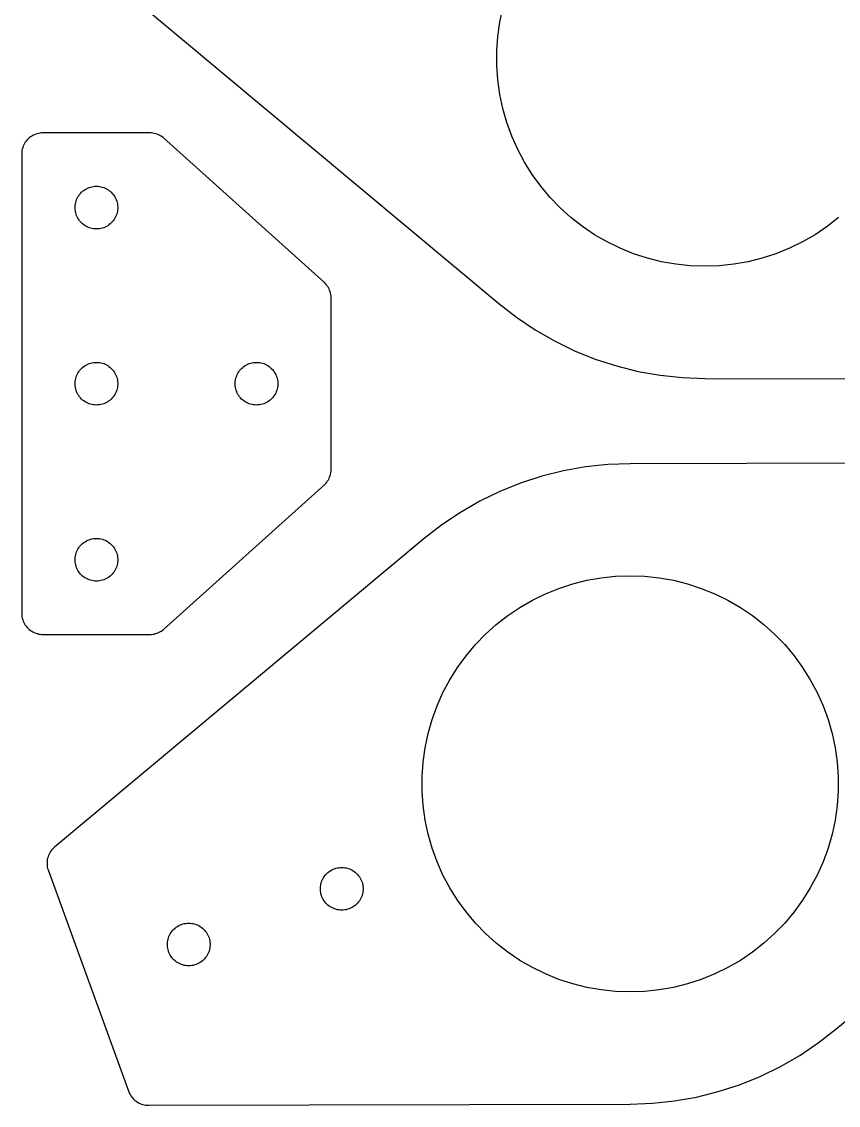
# Model space of a CAD drawing. Header units: metres. Extents: x 5 to 310, y 5 to 324.
# Drawn here: x 8 to 84.5, y 62.4 to 163.9 of the extents above; entities that cross this region are included whole.
import ezdxf

# ---------------------------------------------------------------- set-up
doc = ezdxf.new("R2010")
doc.units = ezdxf.units.M

msp = doc.modelspace()

# ---------------------------------------------------------------- linework, layer by layer
for p, q in [((18.0882, 166.416), (52.7164, 137.519)), ((52.7962, 163.886), (53.0792, 165.217)), ((52.6068, 162.538), (52.7962, 163.886)), ((52.5119, 161.181), (52.6068, 162.538)), ((52.5119, 159.819), (52.5119, 161.181)), ((52.6068, 158.462), (52.5119, 159.819)), ((52.7963, 157.114), (52.6068, 158.462)), ((53.0792, 155.783), (52.7963, 157.114)), ((53.4544, 154.474), (53.0792, 155.783)), ((53.9199, 153.195), (53.4544, 154.474)), ((9.316, 153.379), (9.1865, 153.327)), ((9.4487, 153.423), (9.316, 153.379)), ((9.5842, 153.456), (9.4487, 153.423)), ((9.7217, 153.481), (9.5842, 153.456)), ((9.8605, 153.495), (9.7217, 153.481)), ((10, 153.5), (9.8605, 153.495)), ((20, 153.5), (10, 153.5)), ((20.1395, 153.495), (20, 153.5)), ((20.2783, 153.481), (20.1395, 153.495)), ((20.4158, 153.456), (20.2783, 153.481)), ((20.5513, 153.423), (20.4158, 153.456)), ((20.684, 153.379), (20.5513, 153.423)), ((20.8134, 153.327), (20.684, 153.379)), ((8.2024, 152.377), (8.1456, 152.249)), ((8.2679, 152.5), (8.2024, 152.377)), ((8.3419, 152.618), (8.2679, 152.5)), ((8.424, 152.731), (8.3419, 152.618)), ((8.5137, 152.838), (8.424, 152.731)), ((8.6107, 152.939), (8.5137, 152.838)), ((8.7144, 153.032), (8.6107, 152.939)), ((8.8244, 153.118), (8.7144, 153.032)), ((8.9402, 153.196), (8.8244, 153.118)), ((9.061, 153.266), (8.9402, 153.196)), ((9.1865, 153.327), (9.061, 153.266)), ((20.9389, 153.266), (20.8134, 153.327)), ((21.0598, 153.196), (20.9389, 153.266)), ((21.1756, 153.118), (21.0598, 153.196)), ((21.2856, 153.032), (21.1756, 153.118)), ((36.3893, 139.439), (21.2856, 153.032)), ((54.4735, 151.952), (53.9199, 153.195)), ((8.011, 151.709), (8.0012, 151.57)), ((8.0012, 151.57), (8.0012, 108.43)), ((8.0304, 151.847), (8.011, 151.709)), ((8.0594, 151.984), (8.0304, 151.847)), ((8.0979, 152.118), (8.0594, 151.984)), ((8.1456, 152.249), (8.0979, 152.118)), ((55.1125, 150.75), (54.4735, 151.952)), ((55.8338, 149.596), (55.1125, 150.75)), ((56.6338, 148.495), (55.8338, 149.596)), ((13.9402, 148.196), (14.0611, 148.266)), ((14.0611, 148.266), (14.1865, 148.327)), ((14.1865, 148.327), (14.3159, 148.379)), ((14.3159, 148.379), (14.4487, 148.423)), ((14.4487, 148.423), (14.5842, 148.456)), ((14.5842, 148.456), (14.7216, 148.481)), ((14.7216, 148.481), (14.8605, 148.495)), ((14.8605, 148.495), (15, 148.5)), ((15, 148.5), (15.1395, 148.495)), ((15.1395, 148.495), (15.2783, 148.481)), ((15.2783, 148.481), (15.4158, 148.456)), ((15.4158, 148.456), (15.5513, 148.423)), ((15.5513, 148.423), (15.684, 148.379)), ((15.684, 148.379), (15.8134, 148.327)), ((15.8134, 148.327), (15.9389, 148.266)), ((15.9389, 148.266), (16.0598, 148.196)), ((57.5087, 147.452), (56.6338, 148.495)), ((13.0979, 147.118), (13.1456, 147.249)), ((13.1456, 147.249), (13.2024, 147.377)), ((13.2024, 147.377), (13.2679, 147.5)), ((13.2679, 147.5), (13.3419, 147.618)), ((13.3419, 147.618), (13.424, 147.731)), ((13.424, 147.731), (13.5137, 147.838)), ((13.5137, 147.838), (13.6107, 147.939)), ((13.6107, 147.939), (13.7144, 148.032)), ((13.7144, 148.032), (13.8244, 148.118)), ((13.8244, 148.118), (13.9402, 148.196)), ((16.0598, 148.196), (16.1756, 148.118)), ((16.1756, 148.118), (16.2856, 148.032)), ((16.2856, 148.032), (16.3893, 147.939)), ((16.3893, 147.939), (16.4863, 147.838)), ((16.4863, 147.838), (16.576, 147.731)), ((16.576, 147.731), (16.6581, 147.618)), ((16.6581, 147.618), (16.732, 147.5)), ((16.732, 147.5), (16.7976, 147.377)), ((16.7976, 147.377), (16.8543, 147.249)), ((16.8543, 147.249), (16.9021, 147.118)), ((58.4542, 146.473), (57.5087, 147.452)), ((13.0012, 146.57), (13.011, 146.709)), ((13.0012, 146.43), (13.0012, 146.57)), ((13.011, 146.291), (13.0012, 146.43)), ((13.011, 146.709), (13.0304, 146.847)), ((13.0304, 146.153), (13.011, 146.291)), ((13.0304, 146.847), (13.0594, 146.984)), ((13.0594, 146.984), (13.0979, 147.118)), ((16.9021, 147.118), (16.9406, 146.984)), ((16.9406, 146.984), (16.9696, 146.847)), ((16.9696, 146.847), (16.989, 146.709)), ((16.989, 146.291), (16.9696, 146.153)), ((16.989, 146.709), (16.9988, 146.57)), ((16.9988, 146.43), (16.989, 146.291)), ((16.9988, 146.57), (16.9988, 146.43)), ((59.4656, 145.562), (58.4542, 146.473)), ((13.0594, 146.016), (13.0304, 146.153)), ((13.0979, 145.882), (13.0594, 146.016)), ((13.1456, 145.751), (13.0979, 145.882)), ((13.2024, 145.623), (13.1456, 145.751)), ((13.2679, 145.5), (13.2024, 145.623)), ((13.3419, 145.382), (13.2679, 145.5)), ((13.424, 145.269), (13.3419, 145.382)), ((13.5137, 145.162), (13.424, 145.269)), ((16.576, 145.269), (16.4863, 145.162)), ((16.6581, 145.382), (16.576, 145.269)), ((16.732, 145.5), (16.6581, 145.382)), ((16.7976, 145.623), (16.732, 145.5)), ((16.8543, 145.751), (16.7976, 145.623)), ((16.9021, 145.882), (16.8543, 145.751)), ((16.9406, 146.016), (16.9021, 145.882)), ((16.9696, 146.153), (16.9406, 146.016)), ((60.5382, 144.724), (59.4656, 145.562)), ((84.5343, 145.562), (83.4618, 144.724)), ((13.6107, 145.061), (13.5137, 145.162)), ((13.7144, 144.968), (13.6107, 145.061)), ((13.8244, 144.882), (13.7144, 144.968)), ((13.9402, 144.804), (13.8244, 144.882)), ((14.0611, 144.734), (13.9402, 144.804)), ((14.1865, 144.673), (14.0611, 144.734)), ((14.3159, 144.621), (14.1865, 144.673)), ((14.4487, 144.577), (14.3159, 144.621)), ((14.5842, 144.544), (14.4487, 144.577)), ((14.7216, 144.519), (14.5842, 144.544)), ((14.8605, 144.505), (14.7216, 144.519)), ((15, 144.5), (14.8605, 144.505)), ((15.1395, 144.505), (15, 144.5)), ((15.2783, 144.519), (15.1395, 144.505)), ((15.4158, 144.544), (15.2783, 144.519)), ((15.5513, 144.577), (15.4158, 144.544)), ((15.684, 144.621), (15.5513, 144.577)), ((15.8134, 144.673), (15.684, 144.621)), ((15.9389, 144.734), (15.8134, 144.673)), ((16.0598, 144.804), (15.9389, 144.734)), ((16.1756, 144.882), (16.0598, 144.804)), ((16.2856, 144.968), (16.1756, 144.882)), ((16.3893, 145.061), (16.2856, 144.968)), ((16.4863, 145.162), (16.3893, 145.061)), ((61.6666, 143.963), (60.5382, 144.724)), ((83.4618, 144.724), (82.3334, 143.963)), ((62.8453, 143.283), (61.6666, 143.963)), ((64.0686, 142.686), (62.8453, 143.283)), ((81.1547, 143.283), (79.9314, 142.686)), ((82.3334, 143.963), (81.1547, 143.283)), ((65.3306, 142.176), (64.0686, 142.686)), ((66.6251, 141.755), (65.3306, 142.176)), ((78.6694, 142.176), (77.3749, 141.755)), ((79.9314, 142.686), (78.6694, 142.176)), ((67.9457, 141.426), (66.6251, 141.755)), ((69.2861, 141.19), (67.9457, 141.426)), ((70.6397, 141.048), (69.2861, 141.19)), ((74.7139, 141.19), (73.3602, 141.048)), ((76.0543, 141.426), (74.7139, 141.19)), ((77.3749, 141.755), (76.0543, 141.426)), ((72, 141), (70.6397, 141.048)), ((73.3602, 141.048), (72, 141)), ((36.4863, 139.338), (36.3893, 139.439)), ((36.576, 139.231), (36.4863, 139.338)), ((36.6581, 139.118), (36.576, 139.231)), ((36.732, 139), (36.6581, 139.118)), ((36.7976, 138.877), (36.732, 139)), ((36.8544, 138.749), (36.7976, 138.877)), ((36.9021, 138.618), (36.8544, 138.749)), ((36.9406, 138.484), (36.9021, 138.618)), ((36.9696, 138.347), (36.9406, 138.484)), ((36.989, 138.209), (36.9696, 138.347)), ((36.9988, 138.07), (36.989, 138.209)), ((36.9988, 121.93), (36.9988, 138.07)), ((52.7164, 137.519), (54.3664, 136.229)), ((54.3664, 136.229), (56.1024, 135.059)), ((56.1024, 135.059), (57.9158, 134.012)), ((57.9158, 134.012), (59.7979, 133.094)), ((59.7979, 133.094), (61.7394, 132.309)), ((61.7394, 132.309), (63.7309, 131.662)), ((13.2024, 130.877), (13.268, 131)), ((13.268, 131), (13.3419, 131.118)), ((13.3419, 131.118), (13.424, 131.231)), ((13.424, 131.231), (13.5137, 131.338)), ((13.5137, 131.338), (13.6107, 131.439)), ((13.6107, 131.439), (13.7144, 131.532)), ((13.7144, 131.532), (13.8244, 131.618)), ((13.8244, 131.618), (13.9402, 131.696)), ((13.9402, 131.696), (14.0611, 131.766)), ((14.0611, 131.766), (14.1865, 131.827)), ((14.1865, 131.827), (14.316, 131.879)), ((14.316, 131.879), (14.4487, 131.923)), ((14.4487, 131.923), (14.5842, 131.956)), ((14.5842, 131.956), (14.7217, 131.981)), ((14.7217, 131.981), (14.8605, 131.995)), ((14.8605, 131.995), (15, 132)), ((15, 132), (15.1395, 131.995)), ((15.1395, 131.995), (15.2783, 131.981)), ((15.2783, 131.981), (15.4158, 131.956)), ((15.4158, 131.956), (15.5513, 131.923)), ((15.5513, 131.923), (15.684, 131.879)), ((15.684, 131.879), (15.8135, 131.827)), ((15.8135, 131.827), (15.9389, 131.766)), ((15.9389, 131.766), (16.0598, 131.696)), ((16.0598, 131.696), (16.1756, 131.618)), ((16.1756, 131.618), (16.2856, 131.532)), ((16.2856, 131.532), (16.3893, 131.439)), ((16.3893, 131.439), (16.4863, 131.338)), ((16.4863, 131.338), (16.576, 131.231)), ((16.576, 131.231), (16.6581, 131.118)), ((16.6581, 131.118), (16.732, 131)), ((16.732, 131), (16.7976, 130.877)), ((28.2024, 130.877), (28.2679, 131)), ((28.2679, 131), (28.3419, 131.118)), ((28.3419, 131.118), (28.424, 131.231)), ((28.424, 131.231), (28.5137, 131.338)), ((28.5137, 131.338), (28.6107, 131.439)), ((28.6107, 131.439), (28.7144, 131.532)), ((28.7144, 131.532), (28.8244, 131.618)), ((28.8244, 131.618), (28.9402, 131.696)), ((28.9402, 131.696), (29.0611, 131.766)), ((29.0611, 131.766), (29.1865, 131.827)), ((29.1865, 131.827), (29.3159, 131.879)), ((29.3159, 131.879), (29.4487, 131.923)), ((29.4487, 131.923), (29.5842, 131.956)), ((29.5842, 131.956), (29.7216, 131.981)), ((29.7216, 131.981), (29.8605, 131.995)), ((29.8605, 131.995), (30, 132)), ((30, 132), (30.1395, 131.995)), ((30.1395, 131.995), (30.2783, 131.981)), ((30.2783, 131.981), (30.4158, 131.956)), ((30.4158, 131.956), (30.5513, 131.923)), ((30.5513, 131.923), (30.684, 131.879)), ((30.684, 131.879), (30.8135, 131.827)), ((30.8135, 131.827), (30.9389, 131.766)), ((30.9389, 131.766), (31.0598, 131.696)), ((31.0598, 131.696), (31.1756, 131.618)), ((31.1756, 131.618), (31.2856, 131.532)), ((31.2856, 131.532), (31.3893, 131.439)), ((31.3893, 131.439), (31.4863, 131.338)), ((31.4863, 131.338), (31.576, 131.231)), ((31.576, 131.231), (31.6581, 131.118)), ((31.6581, 131.118), (31.732, 131)), ((31.732, 131), (31.7976, 130.877)), ((63.7309, 131.662), (65.7626, 131.156)), ((65.7626, 131.156), (67.8248, 130.792)), ((13.0012, 130.07), (13.011, 130.209)), ((13.0012, 129.93), (13.0012, 130.07)), ((13.011, 130.209), (13.0304, 130.347)), ((13.0304, 130.347), (13.0594, 130.484)), ((13.0594, 130.484), (13.0979, 130.618)), ((13.0979, 130.618), (13.1456, 130.749)), ((13.1456, 130.749), (13.2024, 130.877)), ((16.7976, 130.877), (16.8544, 130.749)), ((16.8544, 130.749), (16.9021, 130.618)), ((16.9021, 130.618), (16.9406, 130.484)), ((16.9406, 130.484), (16.9696, 130.347)), ((16.9696, 130.347), (16.989, 130.209)), ((16.989, 130.209), (16.9988, 130.07)), ((16.9988, 130.07), (16.9988, 129.93)), ((28.0012, 130.07), (28.011, 130.209)), ((28.0012, 129.93), (28.0012, 130.07)), ((28.011, 130.209), (28.0304, 130.347)), ((28.0304, 130.347), (28.0594, 130.484)), ((28.0594, 130.484), (28.0979, 130.618)), ((28.0979, 130.618), (28.1456, 130.749)), ((28.1456, 130.749), (28.2024, 130.877)), ((31.7976, 130.877), (31.8544, 130.749)), ((31.8544, 130.749), (31.9021, 130.618)), ((31.9021, 130.618), (31.9406, 130.484)), ((31.9406, 130.484), (31.9696, 130.347)), ((31.9696, 130.347), (31.989, 130.209)), ((31.989, 130.209), (31.9988, 130.07)), ((31.9988, 130.07), (31.9988, 129.93)), ((67.8248, 130.792), (69.9073, 130.573)), ((69.9073, 130.573), (72, 130.5)), ((72, 130.5), (117.102, 130.378)), ((13.011, 129.791), (13.0012, 129.93)), ((13.0304, 129.653), (13.011, 129.791)), ((13.0594, 129.516), (13.0304, 129.653)), ((13.0979, 129.382), (13.0594, 129.516)), ((13.1456, 129.251), (13.0979, 129.382)), ((13.2024, 129.123), (13.1456, 129.251)), ((13.268, 129), (13.2024, 129.123)), ((13.3419, 128.882), (13.268, 129)), ((16.732, 129), (16.6581, 128.882)), ((16.7976, 129.123), (16.732, 129)), ((16.8544, 129.251), (16.7976, 129.123)), ((16.9021, 129.382), (16.8544, 129.251)), ((16.9406, 129.516), (16.9021, 129.382)), ((16.9696, 129.653), (16.9406, 129.516)), ((16.989, 129.791), (16.9696, 129.653)), ((16.9988, 129.93), (16.989, 129.791)), ((28.011, 129.791), (28.0012, 129.93)), ((28.0304, 129.653), (28.011, 129.791)), ((28.0594, 129.516), (28.0304, 129.653)), ((28.0979, 129.382), (28.0594, 129.516)), ((28.1456, 129.251), (28.0979, 129.382)), ((28.2024, 129.123), (28.1456, 129.251)), ((28.2679, 129), (28.2024, 129.123)), ((28.3419, 128.882), (28.2679, 129)), ((31.732, 129), (31.6581, 128.882)), ((31.7976, 129.123), (31.732, 129)), ((31.8544, 129.251), (31.7976, 129.123)), ((31.9021, 129.382), (31.8544, 129.251)), ((31.9406, 129.516), (31.9021, 129.382)), ((31.9696, 129.653), (31.9406, 129.516)), ((31.989, 129.791), (31.9696, 129.653)), ((31.9988, 129.93), (31.989, 129.791)), ((13.424, 128.769), (13.3419, 128.882)), ((13.5137, 128.662), (13.424, 128.769)), ((13.6107, 128.561), (13.5137, 128.662)), ((13.7144, 128.468), (13.6107, 128.561)), ((13.8244, 128.382), (13.7144, 128.468)), ((13.9402, 128.304), (13.8244, 128.382)), ((14.0611, 128.234), (13.9402, 128.304)), ((14.1865, 128.173), (14.0611, 128.234)), ((14.316, 128.121), (14.1865, 128.173)), ((14.4487, 128.077), (14.316, 128.121)), ((14.5842, 128.044), (14.4487, 128.077)), ((14.7217, 128.019), (14.5842, 128.044)), ((14.8605, 128.005), (14.7217, 128.019)), ((15, 128), (14.8605, 128.005)), ((15.1395, 128.005), (15, 128)), ((15.2783, 128.019), (15.1395, 128.005)), ((15.4158, 128.044), (15.2783, 128.019)), ((15.5513, 128.077), (15.4158, 128.044)), ((15.684, 128.121), (15.5513, 128.077)), ((15.8135, 128.173), (15.684, 128.121)), ((15.9389, 128.234), (15.8135, 128.173)), ((16.0598, 128.304), (15.9389, 128.234)), ((16.1756, 128.382), (16.0598, 128.304)), ((16.2856, 128.468), (16.1756, 128.382)), ((16.3893, 128.561), (16.2856, 128.468)), ((16.4863, 128.662), (16.3893, 128.561)), ((16.576, 128.769), (16.4863, 128.662)), ((16.6581, 128.882), (16.576, 128.769)), ((28.424, 128.769), (28.3419, 128.882)), ((28.5137, 128.662), (28.424, 128.769)), ((28.6107, 128.561), (28.5137, 128.662)), ((28.7144, 128.468), (28.6107, 128.561)), ((28.8244, 128.382), (28.7144, 128.468)), ((28.9402, 128.304), (28.8244, 128.382)), ((29.0611, 128.234), (28.9402, 128.304)), ((29.1865, 128.173), (29.0611, 128.234)), ((29.3159, 128.121), (29.1865, 128.173)), ((29.4487, 128.077), (29.3159, 128.121)), ((29.5842, 128.044), (29.4487, 128.077)), ((29.7216, 128.019), (29.5842, 128.044)), ((29.8605, 128.005), (29.7216, 128.019)), ((30, 128), (29.8605, 128.005)), ((30.1395, 128.005), (30, 128)), ((30.2783, 128.019), (30.1395, 128.005)), ((30.4158, 128.044), (30.2783, 128.019)), ((30.5513, 128.077), (30.4158, 128.044)), ((30.684, 128.121), (30.5513, 128.077)), ((30.8135, 128.173), (30.684, 128.121)), ((30.9389, 128.234), (30.8135, 128.173)), ((31.0598, 128.304), (30.9389, 128.234)), ((31.1756, 128.382), (31.0598, 128.304)), ((31.2856, 128.468), (31.1756, 128.382)), ((31.3893, 128.561), (31.2856, 128.468)), ((31.4863, 128.662), (31.3893, 128.561)), ((31.576, 128.769), (31.4863, 128.662)), ((31.6581, 128.882), (31.576, 128.769)), ((36.989, 121.791), (36.9988, 121.93)), ((60.8248, 122.208), (58.7626, 121.844)), ((62.9073, 122.427), (60.8248, 122.208)), ((65, 122.5), (62.9073, 122.427)), ((110.102, 122.622), (65, 122.5)), ((36.576, 120.769), (36.6581, 120.882)), ((36.6581, 120.882), (36.732, 121)), ((36.732, 121), (36.7976, 121.123)), ((36.7976, 121.123), (36.8544, 121.251)), ((36.8544, 121.251), (36.9021, 121.382)), ((36.9021, 121.382), (36.9406, 121.516)), ((36.9406, 121.516), (36.9696, 121.653)), ((36.9696, 121.653), (36.989, 121.791)), ((56.7309, 121.338), (54.7394, 120.691)), ((58.7626, 121.844), (56.7309, 121.338)), ((21.2856, 106.968), (36.3893, 120.561)), ((36.3893, 120.561), (36.4863, 120.662)), ((36.4863, 120.662), (36.576, 120.769)), ((52.7979, 119.906), (50.9158, 118.988)), ((54.7394, 120.691), (52.7979, 119.906)), ((50.9158, 118.988), (49.1024, 117.941)), ((49.1024, 117.941), (47.3664, 116.77)), ((47.3664, 116.77), (45.7164, 115.481)), ((45.7164, 115.481), (11.0882, 86.5836)), ((13.424, 114.731), (13.5137, 114.838)), ((13.5137, 114.838), (13.6107, 114.939)), ((13.6107, 114.939), (13.7144, 115.032)), ((13.7144, 115.032), (13.8244, 115.118)), ((13.8244, 115.118), (13.9402, 115.196)), ((13.9402, 115.196), (14.0611, 115.266)), ((14.0611, 115.266), (14.1865, 115.327)), ((14.1865, 115.327), (14.316, 115.379)), ((14.316, 115.379), (14.4487, 115.423)), ((14.4487, 115.423), (14.5842, 115.456)), ((14.5842, 115.456), (14.7217, 115.481)), ((14.7217, 115.481), (14.8605, 115.495)), ((14.8605, 115.495), (15, 115.5)), ((15, 115.5), (15.1395, 115.495)), ((15.1395, 115.495), (15.2783, 115.481)), ((15.2783, 115.481), (15.4158, 115.456)), ((15.4158, 115.456), (15.5513, 115.423)), ((15.5513, 115.423), (15.684, 115.379)), ((15.684, 115.379), (15.8135, 115.327)), ((15.8135, 115.327), (15.9389, 115.266)), ((15.9389, 115.266), (16.0598, 115.196)), ((16.0598, 115.196), (16.1756, 115.118)), ((16.1756, 115.118), (16.2856, 115.032)), ((16.2856, 115.032), (16.3893, 114.939)), ((16.3893, 114.939), (16.4863, 114.838)), ((16.4863, 114.838), (16.576, 114.731)), ((13.011, 113.709), (13.0304, 113.847)), ((13.0304, 113.847), (13.0594, 113.984)), ((13.0594, 113.984), (13.0979, 114.118)), ((13.0979, 114.118), (13.1456, 114.249)), ((13.1456, 114.249), (13.2024, 114.377)), ((13.2024, 114.377), (13.268, 114.5)), ((13.268, 114.5), (13.3419, 114.618)), ((13.3419, 114.618), (13.424, 114.731)), ((16.576, 114.731), (16.6581, 114.618)), ((16.6581, 114.618), (16.732, 114.5)), ((16.732, 114.5), (16.7976, 114.377)), ((16.7976, 114.377), (16.8544, 114.249)), ((16.8544, 114.249), (16.9021, 114.118)), ((16.9021, 114.118), (16.9406, 113.984)), ((16.9406, 113.984), (16.9696, 113.847)), ((16.9696, 113.847), (16.989, 113.709)), ((13.0012, 113.57), (13.011, 113.709)), ((13.0012, 113.43), (13.0012, 113.57)), ((13.011, 113.291), (13.0012, 113.43)), ((13.0304, 113.153), (13.011, 113.291)), ((13.0594, 113.016), (13.0304, 113.153)), ((13.0979, 112.882), (13.0594, 113.016)), ((13.1456, 112.751), (13.0979, 112.882)), ((13.2024, 112.623), (13.1456, 112.751)), ((16.8544, 112.751), (16.7976, 112.623)), ((16.9021, 112.882), (16.8544, 112.751)), ((16.9406, 113.016), (16.9021, 112.882)), ((16.9696, 113.153), (16.9406, 113.016)), ((16.989, 113.291), (16.9696, 113.153)), ((16.989, 113.709), (16.9988, 113.57)), ((16.9988, 113.43), (16.989, 113.291)), ((16.9988, 113.57), (16.9988, 113.43)), ((13.268, 112.5), (13.2024, 112.623)), ((13.3419, 112.382), (13.268, 112.5)), ((13.424, 112.269), (13.3419, 112.382)), ((13.5137, 112.162), (13.424, 112.269)), ((13.6107, 112.061), (13.5137, 112.162)), ((13.7144, 111.968), (13.6107, 112.061)), ((13.8244, 111.882), (13.7144, 111.968)), ((13.9402, 111.804), (13.8244, 111.882)), ((14.0611, 111.734), (13.9402, 111.804)), ((14.1865, 111.673), (14.0611, 111.734)), ((15.9389, 111.734), (15.8135, 111.673)), ((16.0598, 111.804), (15.9389, 111.734)), ((16.1756, 111.882), (16.0598, 111.804)), ((16.2856, 111.968), (16.1756, 111.882)), ((16.3893, 112.061), (16.2856, 111.968)), ((16.4863, 112.162), (16.3893, 112.061)), ((16.576, 112.269), (16.4863, 112.162)), ((16.6581, 112.382), (16.576, 112.269)), ((16.732, 112.5), (16.6581, 112.382)), ((16.7976, 112.623), (16.732, 112.5)), ((60.9457, 111.574), (62.2861, 111.81)), ((62.2861, 111.81), (63.6397, 111.952)), ((63.6397, 111.952), (65, 112)), ((65, 112), (66.3602, 111.952)), ((66.3602, 111.952), (67.7139, 111.81)), ((67.7139, 111.81), (69.0543, 111.574)), ((14.316, 111.621), (14.1865, 111.673)), ((14.4487, 111.577), (14.316, 111.621)), ((14.5842, 111.544), (14.4487, 111.577)), ((14.7217, 111.519), (14.5842, 111.544)), ((14.8605, 111.505), (14.7217, 111.519)), ((15, 111.5), (14.8605, 111.505)), ((15.1395, 111.505), (15, 111.5)), ((15.2783, 111.519), (15.1395, 111.505)), ((15.4158, 111.544), (15.2783, 111.519)), ((15.5513, 111.577), (15.4158, 111.544)), ((15.684, 111.621), (15.5513, 111.577)), ((15.8135, 111.673), (15.684, 111.621)), ((57.0686, 110.314), (58.3306, 110.824)), ((58.3306, 110.824), (59.6251, 111.245)), ((59.6251, 111.245), (60.9457, 111.574)), ((69.0543, 111.574), (70.3749, 111.245)), ((70.3749, 111.245), (71.6694, 110.824)), ((71.6694, 110.824), (72.9314, 110.314)), ((54.6666, 109.037), (55.8453, 109.717)), ((55.8453, 109.717), (57.0686, 110.314)), ((72.9314, 110.314), (74.1547, 109.717)), ((74.1547, 109.717), (75.3334, 109.037)), ((53.5382, 108.276), (54.6666, 109.037)), ((75.3334, 109.037), (76.4618, 108.276)), ((8.0012, 108.43), (8.011, 108.291)), ((8.011, 108.291), (8.0304, 108.153)), ((8.0304, 108.153), (8.0594, 108.016)), ((8.0594, 108.016), (8.0979, 107.882)), ((8.0979, 107.882), (8.1456, 107.751)), ((8.1456, 107.751), (8.2024, 107.623)), ((52.4656, 107.438), (53.5382, 108.276)), ((76.4618, 108.276), (77.5343, 107.438)), ((8.2024, 107.623), (8.268, 107.5)), ((8.268, 107.5), (8.3419, 107.382)), ((8.3419, 107.382), (8.424, 107.269)), ((8.424, 107.269), (8.5137, 107.162)), ((8.5137, 107.162), (8.6107, 107.061)), ((8.6107, 107.061), (8.7144, 106.968)), ((8.7144, 106.968), (8.8244, 106.882)), ((8.8244, 106.882), (8.9402, 106.804)), ((8.9402, 106.804), (9.0611, 106.734)), ((9.0611, 106.734), (9.1865, 106.673)), ((9.1865, 106.673), (9.316, 106.621)), ((20.684, 106.621), (20.8135, 106.673)), ((20.8135, 106.673), (20.9389, 106.734)), ((20.9389, 106.734), (21.0598, 106.804)), ((21.0598, 106.804), (21.1756, 106.882)), ((21.1756, 106.882), (21.2856, 106.968)), ((51.4542, 106.527), (52.4656, 107.438)), ((77.5343, 107.438), (78.5458, 106.527)), ((9.316, 106.621), (9.4487, 106.577)), ((9.4487, 106.577), (9.5842, 106.544)), ((9.5842, 106.544), (9.7217, 106.519)), ((9.7217, 106.519), (9.8605, 106.505)), ((9.8605, 106.505), (10, 106.5)), ((10, 106.5), (20, 106.5)), ((20, 106.5), (20.1395, 106.505)), ((20.1395, 106.505), (20.2783, 106.519)), ((20.2783, 106.519), (20.4158, 106.544)), ((20.4158, 106.544), (20.5513, 106.577)), ((20.5513, 106.577), (20.684, 106.621)), ((50.5087, 105.548), (51.4542, 106.527)), ((78.5458, 106.527), (79.4913, 105.548)), ((49.6338, 104.505), (50.5087, 105.548)), ((79.4913, 105.548), (80.3662, 104.505)), ((48.8338, 103.404), (49.6338, 104.505)), ((80.3662, 104.505), (81.1662, 103.404)), ((48.1125, 102.25), (48.8338, 103.404)), ((81.1662, 103.404), (81.8875, 102.25)), ((47.4735, 101.048), (48.1125, 102.25)), ((81.8875, 102.25), (82.5265, 101.048)), ((46.9199, 99.8048), (47.4735, 101.048)), ((82.5265, 101.048), (83.0801, 99.8048)), ((46.4544, 98.5258), (46.9199, 99.8048)), ((83.0801, 99.8048), (83.5456, 98.5258)), ((46.0792, 97.2175), (46.4544, 98.5258)), ((83.5456, 98.5258), (83.9208, 97.2175)), ((84.2836, 69.5187), (118.912, 98.4163)), ((45.7962, 95.8861), (46.0792, 97.2175)), ((83.9208, 97.2175), (84.2037, 95.8861)), ((45.6068, 94.5383), (45.7962, 95.8861)), ((84.2037, 95.8861), (84.3932, 94.5383)), ((45.5119, 93.1805), (45.6068, 94.5383)), ((84.3932, 94.5383), (84.4881, 93.1805)), ((45.5119, 91.8194), (45.5119, 93.1805)), ((84.4881, 93.1805), (84.4881, 91.8195)), ((45.6068, 90.4617), (45.5119, 91.8194)), ((84.4881, 91.8195), (84.3932, 90.4617)), ((45.7962, 89.1138), (45.6068, 90.4617)), ((84.3932, 90.4617), (84.2037, 89.1138)), ((46.0792, 87.7825), (45.7962, 89.1138)), ((84.2037, 89.1138), (83.9207, 87.7825)), ((46.4544, 86.4742), (46.0792, 87.7825)), ((83.9207, 87.7825), (83.5456, 86.4742)), ((10.8875, 86.3898), (10.7977, 86.2829)), ((10.9845, 86.4902), (10.8875, 86.3898)), ((11.0882, 86.5836), (10.9845, 86.4902)), ((46.9199, 85.1952), (46.4544, 86.4742)), ((83.5456, 86.4742), (83.0801, 85.1952)), ((10.4041, 85.3989), (10.3847, 85.2606)), ((10.4332, 85.5354), (10.4041, 85.3989)), ((10.4716, 85.6696), (10.4332, 85.5354)), ((10.5194, 85.8008), (10.4716, 85.6696)), ((10.5762, 85.9283), (10.5194, 85.8008)), ((10.6417, 86.0516), (10.5762, 85.9283)), ((10.7157, 86.1699), (10.6417, 86.0516)), ((10.7977, 86.2829), (10.7157, 86.1699)), ((10.3847, 85.2606), (10.375, 85.1214)), ((10.375, 85.1214), (10.375, 84.9818)), ((10.375, 84.9818), (10.3847, 84.8425)), ((10.3847, 84.8425), (10.4041, 84.7043)), ((10.4041, 84.7043), (10.4332, 84.5677)), ((10.4332, 84.5677), (10.4716, 84.4335)), ((10.4716, 84.4335), (18.0438, 63.6291)), ((36.6983, 84.199), (36.8083, 84.2849)), ((36.8083, 84.2849), (36.924, 84.363)), ((36.924, 84.363), (37.0449, 84.4328)), ((37.0449, 84.4328), (37.1704, 84.494)), ((37.1704, 84.494), (37.2998, 84.5463)), ((37.2998, 84.5463), (37.4326, 84.5894)), ((37.4326, 84.5894), (37.568, 84.6232)), ((37.568, 84.6232), (37.7055, 84.6474)), ((37.7055, 84.6474), (37.8443, 84.662)), ((37.8443, 84.662), (37.9838, 84.6669)), ((37.9838, 84.6669), (38.1234, 84.662)), ((38.1234, 84.662), (38.2622, 84.6474)), ((38.2622, 84.6474), (38.3997, 84.6232)), ((38.3997, 84.6232), (38.5351, 84.5894)), ((38.5351, 84.5894), (38.6679, 84.5463)), ((38.6679, 84.5463), (38.7973, 84.494)), ((38.7973, 84.494), (38.9228, 84.4328)), ((38.9228, 84.4328), (39.0437, 84.363)), ((39.0437, 84.363), (39.1594, 84.2849)), ((39.1594, 84.2849), (39.2694, 84.199)), ((47.4735, 83.9518), (46.9199, 85.1952)), ((83.0801, 85.1952), (82.5265, 83.9518)), ((36.0432, 83.1508), (36.0817, 83.2849)), ((36.0817, 83.2849), (36.1295, 83.4161)), ((36.1295, 83.4161), (36.1862, 83.5437)), ((36.1862, 83.5437), (36.2518, 83.6669)), ((36.2518, 83.6669), (36.3258, 83.7853)), ((36.3258, 83.7853), (36.4078, 83.8982)), ((36.4078, 83.8982), (36.4976, 84.0052)), ((36.4976, 84.0052), (36.5945, 84.1056)), ((36.5945, 84.1056), (36.6983, 84.199)), ((39.2694, 84.199), (39.3732, 84.1056)), ((39.3732, 84.1056), (39.4701, 84.0052)), ((39.4701, 84.0052), (39.5599, 83.8982)), ((39.5599, 83.8982), (39.6419, 83.7853)), ((39.6419, 83.7853), (39.7159, 83.6669)), ((39.7159, 83.6669), (39.7814, 83.5436)), ((39.7814, 83.5436), (39.8382, 83.4161)), ((39.8382, 83.4161), (39.886, 83.285)), ((39.886, 83.285), (39.9244, 83.1508)), ((48.1125, 82.75), (47.4735, 83.9518)), ((82.5265, 83.9518), (81.8875, 82.75)), ((35.9851, 82.7367), (35.9948, 82.876)), ((35.9851, 82.5971), (35.9851, 82.7367)), ((35.9948, 82.4579), (35.9851, 82.5971)), ((35.9948, 82.876), (36.0142, 83.0142)), ((36.0142, 82.3196), (35.9948, 82.4579)), ((36.0142, 83.0142), (36.0432, 83.1508)), ((36.0433, 82.1831), (36.0142, 82.3196)), ((39.9244, 83.1508), (39.9534, 83.0142)), ((39.9534, 82.3196), (39.9244, 82.1831)), ((39.9534, 83.0142), (39.9729, 82.876)), ((39.9729, 82.4579), (39.9534, 82.3196)), ((39.9729, 82.876), (39.9826, 82.7367)), ((39.9826, 82.5971), (39.9729, 82.4579)), ((39.9826, 82.7367), (39.9826, 82.5971)), ((48.8338, 81.5957), (48.1125, 82.75)), ((81.8875, 82.75), (81.1662, 81.5957)), ((36.0817, 82.0489), (36.0433, 82.1831)), ((36.1295, 81.9177), (36.0817, 82.0489)), ((36.1862, 81.7902), (36.1295, 81.9177)), ((36.2518, 81.6669), (36.1862, 81.7902)), ((36.3258, 81.5485), (36.2518, 81.6669)), ((36.4078, 81.4356), (36.3258, 81.5485)), ((36.4975, 81.3287), (36.4078, 81.4356)), ((36.5945, 81.2282), (36.4975, 81.3287)), ((39.4701, 81.3287), (39.3732, 81.2282)), ((39.5599, 81.4356), (39.4701, 81.3287)), ((39.6419, 81.5485), (39.5599, 81.4356)), ((39.7159, 81.6669), (39.6419, 81.5485)), ((39.7814, 81.7902), (39.7159, 81.6669)), ((39.8382, 81.9177), (39.7814, 81.7902)), ((39.886, 82.0489), (39.8382, 81.9177)), ((39.9244, 82.1831), (39.886, 82.0489)), ((49.6338, 80.4946), (48.8338, 81.5957)), ((81.1662, 81.5957), (80.3662, 80.4946)), ((36.6983, 81.1348), (36.5945, 81.2282)), ((36.8083, 81.0489), (36.6983, 81.1348)), ((36.924, 80.9708), (36.8083, 81.0489)), ((37.0449, 80.901), (36.924, 80.9708)), ((37.1704, 80.8398), (37.0449, 80.901)), ((37.2998, 80.7876), (37.1704, 80.8398)), ((37.4326, 80.7444), (37.2998, 80.7876)), ((37.568, 80.7106), (37.4326, 80.7444)), ((37.7055, 80.6864), (37.568, 80.7106)), ((37.8443, 80.6718), (37.7055, 80.6864)), ((37.9838, 80.6669), (37.8443, 80.6718)), ((38.1234, 80.6718), (37.9838, 80.6669)), ((38.2622, 80.6864), (38.1234, 80.6718)), ((38.3997, 80.7106), (38.2622, 80.6864)), ((38.5351, 80.7444), (38.3997, 80.7106)), ((38.6679, 80.7875), (38.5351, 80.7444)), ((38.7973, 80.8398), (38.6679, 80.7875)), ((38.9228, 80.901), (38.7973, 80.8398)), ((39.0437, 80.9708), (38.9228, 80.901)), ((39.1594, 81.0489), (39.0437, 80.9708)), ((39.2694, 81.1348), (39.1594, 81.0489)), ((39.3732, 81.2282), (39.2694, 81.1348)), ((50.5087, 79.452), (49.6338, 80.4946)), ((80.3662, 80.4946), (79.4913, 79.452)), ((22.5937, 79.1472), (22.7146, 79.217)), ((22.7146, 79.217), (22.84, 79.2782)), ((22.84, 79.2782), (22.9695, 79.3305)), ((22.9695, 79.3305), (23.1023, 79.3736)), ((23.1023, 79.3736), (23.2377, 79.4074)), ((23.2377, 79.4074), (23.3752, 79.4316)), ((23.3752, 79.4316), (23.514, 79.4462)), ((23.514, 79.4462), (23.6535, 79.4511)), ((23.6535, 79.4511), (23.793, 79.4462)), ((23.793, 79.4462), (23.9319, 79.4316)), ((23.9319, 79.4316), (24.0694, 79.4074)), ((24.0694, 79.4074), (24.2048, 79.3736)), ((24.2048, 79.3736), (24.3376, 79.3305)), ((24.3376, 79.3305), (24.467, 79.2782)), ((24.467, 79.2782), (24.5925, 79.217)), ((24.5925, 79.217), (24.7134, 79.1472)), ((51.4542, 78.4729), (50.5087, 79.452)), ((79.4913, 79.452), (78.5458, 78.4729)), ((21.7514, 78.0691), (21.7992, 78.2003)), ((21.7992, 78.2003), (21.8559, 78.3279)), ((21.8559, 78.3279), (21.9215, 78.4511)), ((21.9215, 78.4511), (21.9955, 78.5695)), ((21.9955, 78.5695), (22.0775, 78.6824)), ((22.0775, 78.6824), (22.1672, 78.7894)), ((22.1672, 78.7894), (22.2642, 78.8898)), ((22.2642, 78.8898), (22.368, 78.9832)), ((22.368, 78.9832), (22.478, 79.0691)), ((22.478, 79.0691), (22.5937, 79.1472)), ((24.7134, 79.1472), (24.8291, 79.0691)), ((24.8291, 79.0691), (24.9391, 78.9832)), ((24.9391, 78.9832), (25.0428, 78.8898)), ((25.0428, 78.8898), (25.1398, 78.7894)), ((25.1398, 78.7894), (25.2295, 78.6824)), ((25.2295, 78.6824), (25.3116, 78.5695)), ((25.3116, 78.5695), (25.3856, 78.4511)), ((25.3856, 78.4511), (25.4511, 78.3278)), ((25.4511, 78.3278), (25.5079, 78.2003)), ((25.5079, 78.2003), (25.5556, 78.0692)), ((52.4657, 77.5621), (51.4542, 78.4729)), ((78.5458, 78.4729), (77.5343, 77.5621)), ((21.6548, 77.5209), (21.6645, 77.6602)), ((21.6548, 77.3813), (21.6548, 77.5209)), ((21.6645, 77.2421), (21.6548, 77.3813)), ((21.6645, 77.6602), (21.6839, 77.7984)), ((21.6839, 77.1038), (21.6645, 77.2421)), ((21.6839, 77.7984), (21.7129, 77.935)), ((21.7129, 77.935), (21.7514, 78.0691)), ((25.5556, 78.0692), (25.5941, 77.935)), ((25.5941, 77.935), (25.6231, 77.7984)), ((25.6231, 77.7984), (25.6426, 77.6602)), ((25.6426, 77.2421), (25.6231, 77.1038)), ((25.6426, 77.6602), (25.6523, 77.5209)), ((25.6523, 77.3813), (25.6426, 77.2421)), ((25.6523, 77.5209), (25.6523, 77.3813)), ((53.5382, 76.7242), (52.4657, 77.5621)), ((77.5343, 77.5621), (76.4618, 76.7242)), ((21.7129, 76.9673), (21.6839, 77.1038)), ((21.7514, 76.8331), (21.7129, 76.9673)), ((21.7991, 76.7019), (21.7514, 76.8331)), ((21.8559, 76.5744), (21.7991, 76.7019)), ((21.9215, 76.4511), (21.8559, 76.5744)), ((21.9955, 76.3327), (21.9215, 76.4511)), ((22.0775, 76.2198), (21.9955, 76.3327)), ((22.1672, 76.1129), (22.0775, 76.2198)), ((25.2295, 76.2198), (25.1398, 76.1129)), ((25.3116, 76.3327), (25.2295, 76.2198)), ((25.3856, 76.4511), (25.3116, 76.3327)), ((25.4511, 76.5744), (25.3856, 76.4511)), ((25.5079, 76.7019), (25.4511, 76.5744)), ((25.5556, 76.8331), (25.5079, 76.7019)), ((25.5941, 76.9673), (25.5556, 76.8331)), ((25.6231, 77.1038), (25.5941, 76.9673)), ((54.6666, 75.9631), (53.5382, 76.7242)), ((76.4618, 76.7242), (75.3334, 75.9631)), ((22.2642, 76.0124), (22.1672, 76.1129)), ((22.368, 75.919), (22.2642, 76.0124)), ((22.478, 75.8331), (22.368, 75.919)), ((22.5937, 75.755), (22.478, 75.8331)), ((22.7146, 75.6852), (22.5937, 75.755)), ((22.84, 75.624), (22.7146, 75.6852)), ((22.9695, 75.5717), (22.84, 75.624)), ((23.1022, 75.5286), (22.9695, 75.5717)), ((23.2377, 75.4948), (23.1022, 75.5286)), ((23.3752, 75.4706), (23.2377, 75.4948)), ((23.514, 75.456), (23.3752, 75.4706)), ((23.6535, 75.4511), (23.514, 75.456)), ((23.793, 75.456), (23.6535, 75.4511)), ((23.9319, 75.4706), (23.793, 75.456)), ((24.0694, 75.4948), (23.9319, 75.4706)), ((24.2048, 75.5286), (24.0694, 75.4948)), ((24.3376, 75.5717), (24.2048, 75.5286)), ((24.467, 75.624), (24.3376, 75.5717)), ((24.5925, 75.6852), (24.467, 75.624)), ((24.7134, 75.755), (24.5925, 75.6852)), ((24.8291, 75.8331), (24.7134, 75.755)), ((24.9391, 75.919), (24.8291, 75.8331)), ((25.0428, 76.0124), (24.9391, 75.919)), ((25.1398, 76.1129), (25.0428, 76.0124)), ((55.8453, 75.2825), (54.6666, 75.9631)), ((57.0686, 74.6859), (55.8453, 75.2825)), ((74.1547, 75.2825), (72.9314, 74.6859)), ((75.3334, 75.9631), (74.1547, 75.2825)), ((58.3306, 74.176), (57.0686, 74.6859)), ((59.6251, 73.7554), (58.3306, 74.176)), ((71.6694, 74.176), (70.3749, 73.7554)), ((72.9314, 74.6859), (71.6694, 74.176)), ((60.9457, 73.4261), (59.6251, 73.7554)), ((62.2861, 73.1898), (60.9457, 73.4261)), ((63.6398, 73.0475), (62.2861, 73.1898)), ((67.7139, 73.1898), (66.3602, 73.0475)), ((69.0543, 73.4261), (67.7139, 73.1898)), ((70.3749, 73.7554), (69.0543, 73.4261)), ((65, 73), (63.6398, 73.0475)), ((66.3602, 73.0475), (65, 73)), ((82.6335, 68.2295), (84.2836, 69.5187)), ((80.8976, 67.0586), (82.6335, 68.2295)), ((79.0841, 66.0116), (80.8976, 67.0586)), ((77.2021, 65.0936), (79.0841, 66.0116)), ((75.2606, 64.3092), (77.2021, 65.0936)), ((73.2691, 63.6622), (75.2606, 64.3092)), ((18.0438, 63.6291), (18.1006, 63.5016)), ((18.1006, 63.5016), (18.1662, 63.3783)), ((18.1662, 63.3783), (18.2401, 63.2599)), ((18.2401, 63.2599), (18.3222, 63.147)), ((18.3222, 63.147), (18.4119, 63.0401)), ((18.4119, 63.0401), (18.5089, 62.9397)), ((69.1752, 62.792), (71.2374, 63.1556)), ((71.2374, 63.1556), (73.2691, 63.6622)), ((18.5089, 62.9397), (18.6126, 62.8462)), ((18.6126, 62.8462), (18.7226, 62.7603)), ((18.7226, 62.7603), (18.8384, 62.6823)), ((18.8384, 62.6823), (18.9593, 62.6124)), ((18.9593, 62.6124), (19.0847, 62.5512)), ((19.0847, 62.5512), (19.2142, 62.499)), ((19.2142, 62.499), (19.3469, 62.4558)), ((19.3469, 62.4558), (19.4824, 62.422)), ((19.4824, 62.422), (19.6199, 62.3978)), ((19.6199, 62.3978), (19.7587, 62.3832)), ((19.7587, 62.3832), (19.8982, 62.3783)), ((19.8982, 62.3783), (65, 62.5)), ((65, 62.5), (67.0927, 62.5731)), ((67.0927, 62.5731), (69.1752, 62.792))]:
    msp.add_line(p, q)

doc.saveas('drawing.dxf')
